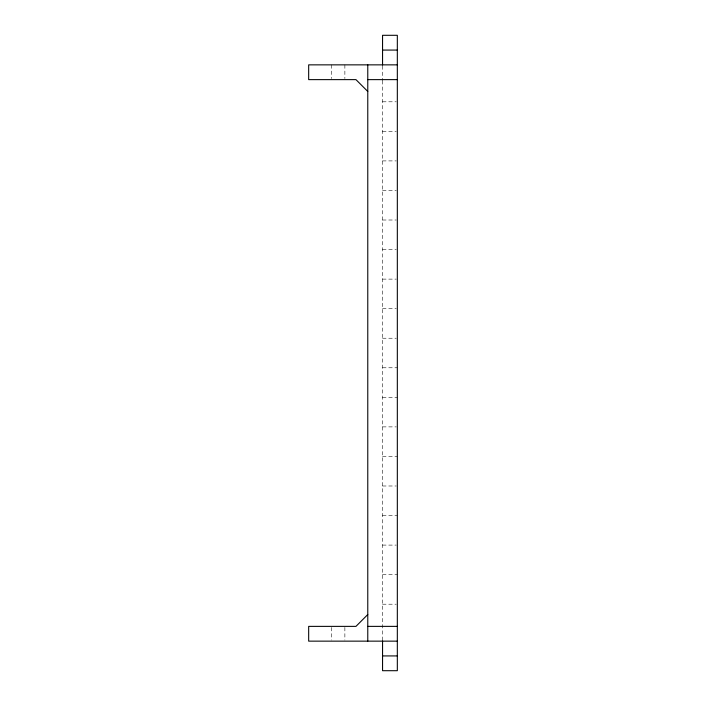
<?xml version="1.0" encoding="UTF-8"?>
<svg xmlns="http://www.w3.org/2000/svg" width="706" height="706" viewBox="0 0 706 706"><rect width="100%" height="100%" fill="white"/><g stroke="black" fill="none" stroke-linecap="round" stroke-linejoin="round"><path stroke-width="0.53" stroke-dasharray="3.53 2.65" d="M382.555 101.796L396.278 101.796M382.555 131.351L396.278 131.351M382.555 160.906L396.278 160.906M382.555 190.452L396.278 190.452M382.555 220.007L396.278 220.007M382.555 249.562L396.278 249.562M382.555 279.117L396.278 279.117M382.555 308.672L396.278 308.672M382.555 338.227L396.278 338.227M382.555 367.773L397.328 367.773M382.555 397.328L397.328 397.328M382.555 426.883L396.278 426.883M382.555 456.438L397.328 456.438M382.555 485.993L396.278 485.993M382.555 515.548L397.328 515.548M382.555 545.094L396.278 545.094M382.555 574.649L397.328 574.649M382.555 604.204L396.278 604.204M382.555 65.905L382.555 80.528M382.555 80.687L382.555 641.145M344.872 64.855L344.872 78.578M344.872 627.422L344.872 640.095M331.573 64.855L331.573 78.578M331.573 627.422L331.573 640.095"/><path stroke-width="1.06" d="M367.773 614.547L355.956 626.372L308.672 626.372L308.672 641.145L397.328 641.145M382.555 50.073L397.328 50.073M397.328 64.855L308.672 64.855L308.672 79.628L355.956 79.628L367.773 91.453M367.773 79.628L397.328 79.628M367.773 626.372L397.328 626.372M382.555 655.927L397.328 655.927M382.555 65.084L382.555 35.3L397.328 35.3L397.328 670.7L382.555 670.7L382.555 640.916M367.773 64.855L367.773 641.145"/></g></svg>
